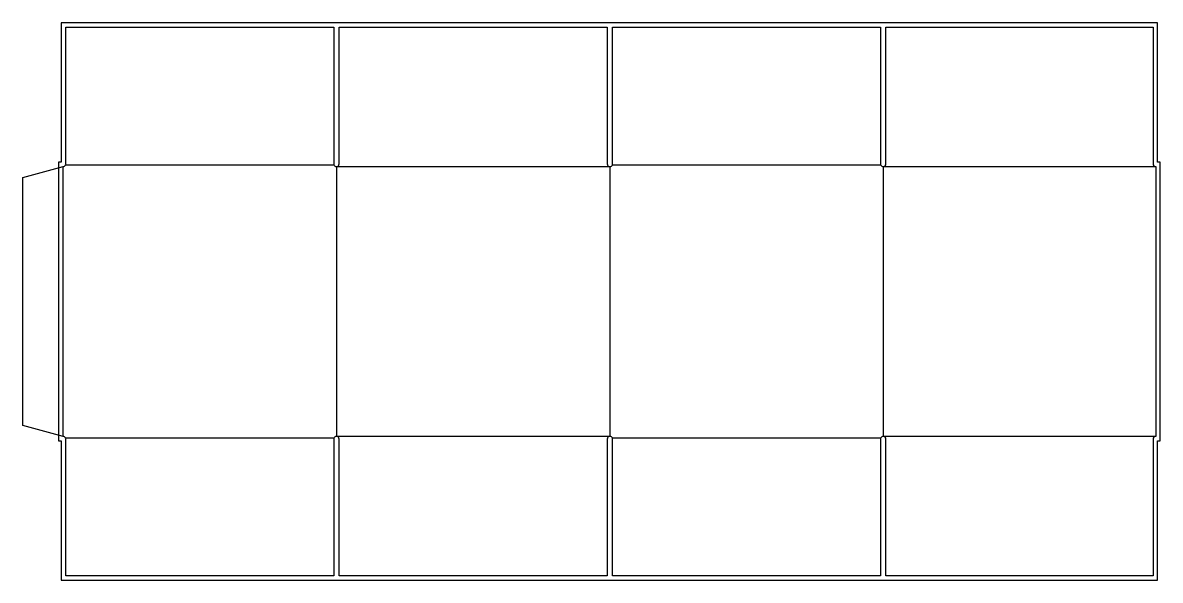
# Model space of a CAD drawing. Header units: millimetres. Extents: x 30 to 1299, y 60 to 682.
import ezdxf

# ---------------------------------------------------------------- set-up
doc = ezdxf.new("R2010")
doc.units = ezdxf.units.MM
for name, color, linetype in [('bleeds', 3, 'Continuous'), ('cuts', 5, 'Continuous'), ('folds', 1, 'Continuous')]:
    doc.layers.add(name, color=color, linetype=linetype)

msp = doc.modelspace()

# ---------------------------------------------------------------- linework, layer by layer
at = {"layer": 'bleeds'}
for p, q in [((73, 682), (73, 526.5)), ((1296, 682), (73, 682)), ((1296, 526.5), (1296, 682)), ((73, 526.5), (70, 526.5)), ((70, 526.5), (70, 215.5)), ((1299, 526.5), (1296, 526.5)), ((1299, 215.5), (1299, 526.5)), ((70, 215.5), (73, 215.5)), ((73, 215.5), (73, 60)), ((1296, 60), (1296, 215.5)), ((1296, 215.5), (1299, 215.5)), ((73, 60), (1296, 60))]:
    msp.add_line(p, q, dxfattribs=at)
at = {"layer": 'cuts'}
for p, q in [((78, 524.5), (78, 677)), ((78, 677), (377, 677)), ((377, 677), (377, 524.5)), ((383, 524.5), (383, 677)), ((383, 677), (682, 677)), ((682, 677), (682, 524.5)), ((688, 524.5), (688, 677)), ((688, 677), (987, 677)), ((987, 677), (987, 524.5)), ((993, 524.5), (993, 677)), ((993, 677), (1291, 677)), ((1291, 677), (1291, 524.5)), ((30, 509.4), (75, 521.5)), ((1294, 521.5), (1294, 220.5)), ((30, 232.6), (30, 509.4)), ((75, 220.5), (30, 232.6)), ((78, 65), (78, 217.5)), ((377, 217.5), (377, 65)), ((383, 65), (383, 217.5)), ((682, 217.5), (682, 65)), ((688, 65), (688, 217.5)), ((987, 217.5), (987, 65)), ((993, 65), (993, 217.5)), ((1291, 217.5), (1291, 65)), ((377, 65), (78, 65)), ((682, 65), (383, 65)), ((987, 65), (688, 65)), ((1291, 65), (993, 65))]:
    msp.add_line(p, q, dxfattribs=at)
for centre, start, end in [((75, 524.5), -90, -19.4712), ((75, 524.5), -19.4712, 0), ((380, 524.5), 180, -160.5288), ((380, 524.5), -160.5288, -90), ((380, 524.5), -90, 0), ((685, 524.5), 180, -90), ((685, 524.5), -90, -19.4712), ((685, 524.5), -19.4712, 0), ((990, 524.5), 180, -160.5288), ((990, 524.5), -160.5288, -90), ((990, 524.5), -90, 0), ((1294, 524.5), 180, -90), ((75, 217.5), 19.4712, 90), ((75, 217.5), 0, 19.4712), ((380, 217.5), 160.5288, -180), ((380, 217.5), 90, 160.5288), ((380, 217.5), 0, 90), ((685, 217.5), 90, 180), ((685, 217.5), 19.4712, 90), ((685, 217.5), 0, 19.4712), ((990, 217.5), 160.5288, -180), ((990, 217.5), 90, 160.5288), ((990, 217.5), 0, 90), ((1294, 217.5), 90, 180)]:
    msp.add_arc(centre, 3, start, end, dxfattribs=at)
at = {"layer": 'folds'}
for p, q in [((75, 220.5), (75, 521.5)), ((77.8, 523.5), (377.2, 523.5)), ((380, 521.5), (380, 220.5)), ((380, 521.5), (685, 521.5)), ((685, 521.5), (685, 220.5)), ((687.8, 523.5), (987.2, 523.5)), ((990, 521.5), (990, 220.5)), ((990, 521.5), (1294, 521.5)), ((377.2, 218.5), (77.8, 218.5)), ((685, 220.5), (380, 220.5)), ((987.2, 218.5), (687.8, 218.5)), ((1294, 220.5), (990, 220.5))]:
    msp.add_line(p, q, dxfattribs=at)

doc.saveas('drawing.dxf')
